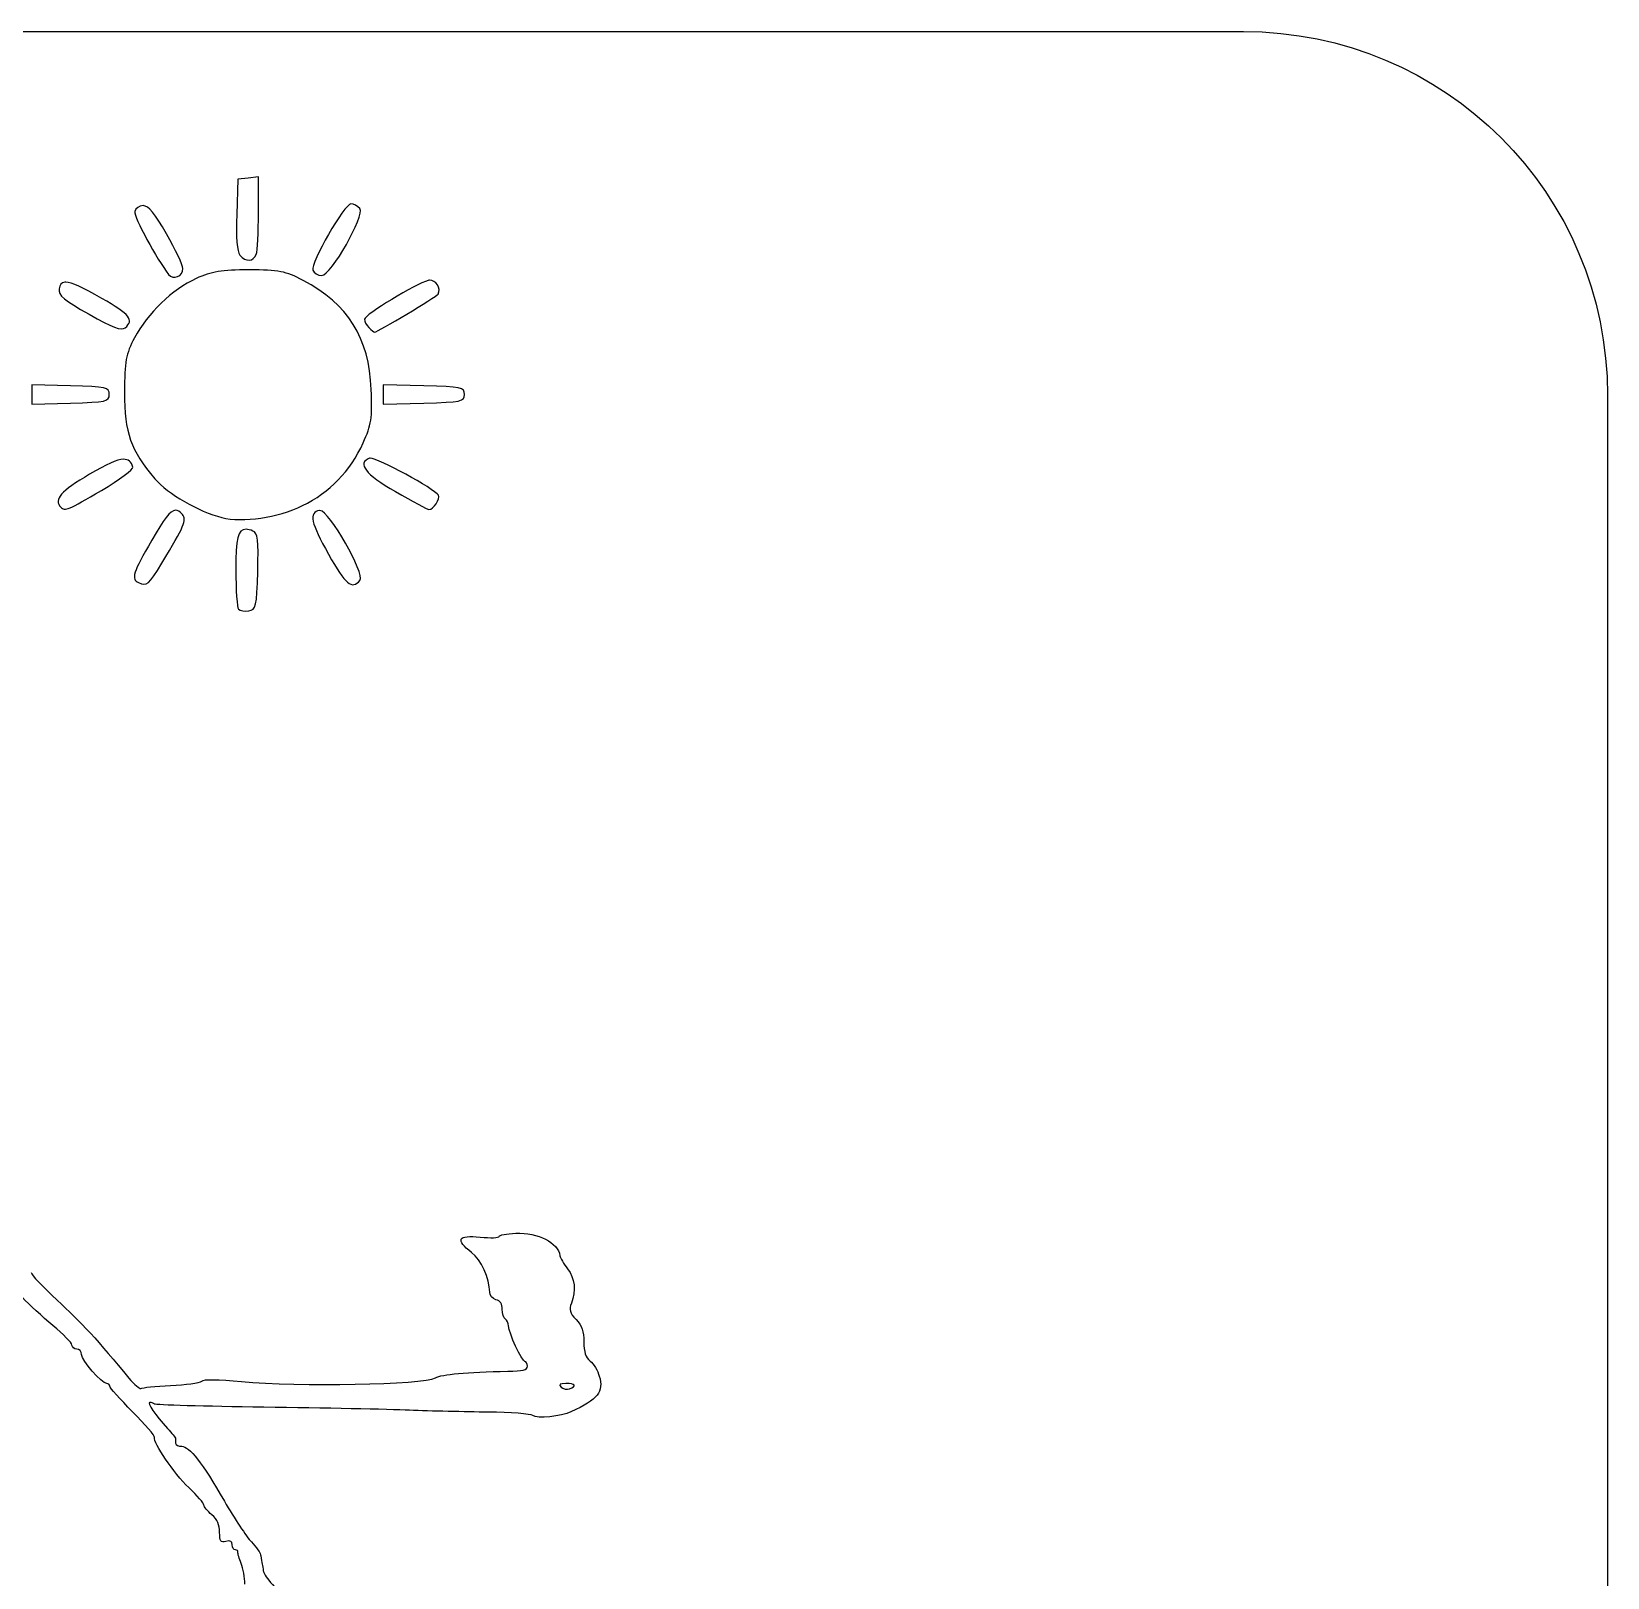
# Model space of a CAD drawing. Extents: x 134 to 417, y 456 to 598.
# Drawn here: x 345.2 to 417.5, y 526.8 to 597.8 of the extents above; entities that cross this region are included whole.
import ezdxf

# ---------------------------------------------------------------- set-up
doc = ezdxf.new("R2010")
doc.units = 0
doc.layers.add('Layer_1', color=7, linetype='CONTINUOUS')

msp = doc.modelspace()

# ---------------------------------------------------------------- linework, layer by layer
at = {"layer": 'Layer_1', "color": 7}
for points in [[(292.41995, 597.783155), (400.759965, 597.783155)], [(355.571178, 591.113789), (355.093625, 591.059648), (354.617546, 591.004089), (354.567657, 589.383975)], [(355.569562, 589.470489), (355.571178, 591.113789)], [(350.28017, 589.7912), (350.28017, 589.791002)], [(363.409398, 586.366495), (363.40954, 586.366268)], [(346.730939, 586.2812), (346.730825, 586.281229)], [(345.172252, 581.571663), (345.172252, 581.12634), (345.172252, 580.681018), (346.949093, 580.72949)], [(346.949093, 581.521972), (345.172252, 581.571663)], [(361.289906, 581.571663), (361.289906, 581.12634), (361.289906, 580.681018), (363.151729, 580.730907)], [(363.151729, 581.521915), (361.289906, 581.571663)], [(417.456085, 581.087021), (417.456085, 472.747011)], [(360.694998, 578.201355), (360.695197, 578.201241)], [(358.390205, 575.803528), (358.389524, 575.803556)]]:
    msp.add_lwpolyline(points, dxfattribs=at)
for points in [[(359.810419, 589.877459)], [(355.137591, 586.842347)], [(349.37195, 578.149934)], [(351.761102, 575.812145)], [(354.998381, 574.937884)], [(369.675978, 535.732866)]]:
    msp.add_lwpolyline(points, close=True, dxfattribs=at)
for points in [[(400.759965, 597.783155), (410.009613, 597.783155), (417.456085, 590.33668), (417.456085, 581.087021)], [(349.890491, 589.517175), (349.845987, 589.285868), (350.914762, 587.308192), (351.446173, 586.638763)], [(350.28017, 589.791002), (350.095068, 589.791002), (349.919518, 589.667695), (349.890491, 589.517175)], [(351.355351, 588.491884), (350.833833, 589.409884), (350.517912, 589.7912), (350.28017, 589.7912)], [(354.567657, 589.383975), (354.535342, 588.338133), (354.590334, 587.677235), (354.71846, 587.520706)], [(355.465531, 587.553021), (355.523357, 587.703824), (355.569562, 588.566492), (355.569562, 589.470489)], [(359.810419, 589.877459), (359.511591, 589.877459), (357.944457, 587.142989), (358.064334, 586.830583)], [(358.467165, 586.585953), (358.899109, 586.588192), (360.47177, 589.351235), (360.216198, 589.659191)], [(360.216198, 589.659191), (360.116135, 589.779663), (359.933301, 589.877459), (359.810419, 589.877459)], [(352.099502, 586.90692), (352.096668, 587.063392), (351.761471, 587.777043), (351.355351, 588.491884)], [(354.71846, 587.520706), (354.98605, 587.198435), (355.335392, 587.213912), (355.465531, 587.553021)], [(352.71034, 586.446857), (351.618945, 585.9464), (350.477546, 584.847663), (349.883178, 583.726646)], [(351.446173, 586.638763), (351.663307, 586.365219), (352.106702, 586.547203), (352.099502, 586.90692)], [(355.137591, 586.842347), (353.877987, 586.842914), (353.410129, 586.767796), (352.71034, 586.446857)], [(357.613172, 586.361874), (356.809635, 586.78384), (356.506129, 586.841723), (355.137591, 586.842347)], [(360.742054, 581.35212), (360.645959, 583.722196), (359.673931, 585.279692), (357.613172, 586.361874)], [(358.064334, 586.830583), (358.116208, 586.695654), (358.297342, 586.585103), (358.467165, 586.585953)], [(363.350863, 586.357764), (362.807291, 586.215465), (360.434438, 584.775323), (360.428513, 584.583843)], [(363.40954, 586.366268), (363.389698, 586.364794), (363.370422, 586.363433), (363.350863, 586.357764)], [(363.80931, 585.73074), (363.968617, 585.988126), (363.699893, 586.384948), (363.409398, 586.366495)], [(346.421849, 585.967717), (346.380746, 585.680851), (346.653156, 585.449374), (347.797361, 584.803188)], [(346.678101, 586.279726), (346.520211, 586.265553), (346.449061, 586.158403), (346.421849, 585.967717)], [(346.730825, 586.281229), (346.713817, 586.281767), (346.694542, 586.281257), (346.678101, 586.279726)], [(348.378888, 585.534129), (347.501594, 586.036089), (347.006296, 586.273065), (346.730939, 586.2812)], [(360.894246, 583.986129), (361.020671, 583.986129), (363.734957, 585.610523), (363.80931, 585.73074)], [(349.45115, 584.186482), (349.87748, 584.540303), (349.677921, 584.790885), (348.378888, 585.534129)], [(347.797361, 584.803188), (348.87172, 584.196347), (349.280107, 584.044523), (349.45115, 584.186482)], [(360.428513, 584.583843), (360.425679, 584.48378), (360.516104, 584.308599), (360.630624, 584.194192)], [(360.630624, 584.194192), (360.74486, 584.079956), (360.863348, 583.986129), (360.894246, 583.986129)], [(349.883178, 583.726646), (349.480006, 582.966196), (349.42371, 582.657786), (349.421754, 581.212967)], [(348.724488, 581.126454), (348.724488, 581.447307), (348.593244, 581.476249), (346.949093, 581.521972)], [(360.372926, 578.905821), (360.748602, 579.725714), (360.795402, 580.037185), (360.742054, 581.35212)], [(365.015027, 581.126426), (365.015027, 581.44847), (364.882932, 581.476192), (363.151729, 581.521915)], [(346.949093, 580.72949), (348.593386, 580.775128), (348.724488, 580.805459), (348.724488, 581.126454)], [(349.421754, 581.212967), (349.419515, 579.365827), (349.702384, 578.5628), (350.819206, 577.257871)], [(363.151729, 580.730907), (364.882762, 580.776545), (365.015027, 580.804608), (365.015027, 581.126426)], [(357.588255, 576.023014), (358.837228, 576.627559), (359.773739, 577.597037), (360.372926, 578.905821)], [(349.37195, 578.149934), (349.074482, 578.14143), (348.59897, 577.91806), (347.814822, 577.46001)], [(348.371461, 576.7232), (349.195691, 577.208322), (349.841594, 577.690183), (349.807011, 577.793988)], [(349.807011, 577.793988), (349.726791, 578.034649), (349.6032, 578.156851), (349.37195, 578.149934)], [(360.665717, 578.198407), (360.07492, 577.971635), (360.468425, 577.467465), (361.858082, 576.669115)], [(360.695197, 578.201241), (360.683858, 578.201411), (360.67252, 578.2011), (360.665717, 578.198407)], [(363.823909, 576.499207), (363.632003, 576.809629), (361.066167, 578.19594), (360.694998, 578.201355)], [(347.814822, 577.46001), (346.501191, 576.6927), (346.157575, 576.298882), (346.50085, 575.955607)], [(350.819206, 577.257871), (351.414822, 576.562022), (352.811112, 575.752022), (353.886605, 575.479556)], [(346.50085, 575.955607), (346.696724, 575.759733), (346.826665, 575.813874), (348.371461, 576.7232)], [(361.858082, 576.669115), (362.64155, 576.21903), (363.330539, 575.848485), (363.390321, 575.845877)], [(363.390321, 575.845877), (363.585912, 575.837374), (363.921194, 576.341799), (363.823909, 576.499207)], [(351.761102, 575.81206), (351.523559, 575.797887), (351.237628, 575.40166), (350.67274, 574.433629)], [(351.135609, 573.389203), (352.167931, 575.088574), (352.284463, 575.363166), (352.07606, 575.614287)], [(352.07606, 575.614287), (351.966643, 575.746098), (351.868847, 575.818948), (351.761102, 575.812145)], [(353.886605, 575.479556), (354.854863, 575.234359), (356.441924, 575.468218), (357.588255, 576.023014)], [(358.369682, 575.802054), (357.870501, 575.705959), (357.967106, 575.237194), (358.781301, 573.78937)], [(358.389524, 575.803556), (358.383855, 575.80384), (358.375351, 575.803301), (358.369682, 575.802054)], [(360.21685, 572.592583), (360.473386, 572.901588), (358.820759, 575.786378), (358.390205, 575.803528)], [(354.998409, 574.937827), (354.613323, 574.952), (354.531118, 574.498372), (354.531118, 573.076032)], [(355.316258, 574.858797), (355.192668, 574.906419), (355.087219, 574.934199), (354.998381, 574.937884)], [(355.533109, 573.001367), (355.573644, 574.450041), (355.535348, 574.774637), (355.316258, 574.858797)], [(350.67274, 574.433629), (349.812624, 572.959641), (349.710378, 572.633997), (350.067742, 572.489799)], [(350.067742, 572.489799), (350.466746, 572.328791), (350.517033, 572.370744), (351.135609, 573.389203)], [(358.781301, 573.78937), (359.564485, 572.396681), (359.853817, 572.155112), (360.21685, 572.592583)], [(354.531118, 573.076032), (354.531118, 572.148961), (354.58526, 571.334511), (354.652724, 571.266933)], [(355.130277, 571.195216), (355.45595, 571.241704), (355.487839, 571.385137), (355.533109, 573.001367)], [(354.652724, 571.266933), (354.720189, 571.199185), (354.935622, 571.167437), (355.130277, 571.195216)], [(365.347049, 541.746476), (364.585465, 542.330782), (364.714753, 542.561834), (365.743191, 542.454344)], [(365.743191, 542.454344), (366.218561, 542.404738), (366.607502, 542.417777), (366.607502, 542.483541)], [(366.607502, 542.483541), (366.607502, 542.549305), (366.9516, 542.614501), (367.372148, 542.628108)], [(367.372148, 542.628108), (368.397808, 542.661557), (369.30892, 542.199453), (369.396737, 541.601087)], [(366.175332, 539.929752), (366.175332, 540.569418), (365.795603, 541.402322), (365.347049, 541.746476)], [(369.396737, 541.601087), (369.413745, 541.493087), (369.569367, 541.221755), (369.745172, 540.9983)], [(345.140079, 540.820964), (345.141723, 540.727988), (345.678265, 540.161229), (346.331906, 539.561701)], [(369.745172, 540.9983), (370.087342, 540.563295), (370.150356, 540.010369), (369.925172, 539.418297)], [(346.136995, 538.39749), (345.659386, 538.793631), (345.029868, 539.367874), (344.738069, 539.673562)], [(346.331906, 539.561701), (347.395124, 538.586498), (348.242145, 537.666769), (349.626189, 535.984804)], [(366.463446, 539.580835), (366.303005, 539.622788), (366.175332, 539.777276), (366.175332, 539.929752)], [(366.751559, 539.140388), (366.751559, 539.384451), (366.656031, 539.53052), (366.463446, 539.580835)], [(369.925172, 539.418297), (369.809518, 539.114139), (369.846652, 538.985645), (370.141172, 538.667626)], [(366.895559, 538.686249), (366.816189, 538.735289), (366.751559, 538.939667), (366.751559, 539.140388)], [(367.039559, 538.374042), (367.039559, 538.496782), (366.974646, 538.63738), (366.895559, 538.686249)], [(370.141172, 538.667626), (370.408479, 538.379314), (370.496778, 538.124763), (370.496778, 537.643809)], [(347.010945, 537.49715), (347.00811, 537.596079), (346.614605, 538.001348), (346.136995, 538.39749)], [(367.794992, 536.741512), (367.656945, 536.741512), (367.039559, 538.075922), (367.039559, 538.374042)], [(347.232614, 537.31715), (347.113843, 537.31715), (347.014063, 537.39822), (347.010945, 537.49715)], [(347.450031, 537.06515), (347.450031, 537.203764), (347.351669, 537.31715), (347.232614, 537.31715)], [(370.496778, 537.643809), (370.496778, 537.177424), (370.575581, 536.938747), (370.786876, 536.764501)], [(348.610252, 535.732668), (348.379795, 535.732668), (347.451335, 536.79909), (347.450031, 537.06515)], [(367.003502, 536.295339), (367.701477, 536.306678), (367.903843, 536.357985), (367.903843, 536.525512)], [(367.903843, 536.525512), (367.903843, 536.644284), (367.854803, 536.741512), (367.794992, 536.741512)], [(370.786876, 536.764501), (370.946466, 536.632974), (371.13429, 536.3219), (371.204362, 536.073301)], [(349.626189, 535.984804), (349.870535, 535.687931), (350.118397, 535.474794), (350.177187, 535.511134)], [(351.534954, 535.640111), (352.222951, 535.674694), (352.865169, 535.76682), (352.962113, 535.844489)], [(352.962113, 535.844489), (353.077767, 535.937182), (353.708561, 535.930946), (354.795024, 535.827481)], [(354.795024, 535.827481), (357.362391, 535.580016), (363.151134, 535.684898), (363.684472, 535.988205)], [(363.684472, 535.988205), (363.990898, 536.162536), (365.10395, 536.265434), (367.003502, 536.295339)], [(371.204362, 536.073301), (371.409874, 535.344401), (371.157307, 535.024341), (369.905726, 534.426769)], [(348.745181, 535.611628), (348.745181, 535.678243), (348.68452, 535.732668), (348.610252, 535.732668)], [(349.789578, 534.437093), (349.215165, 535.016466), (348.745181, 535.545014), (348.745181, 535.611628)], [(350.177187, 535.511134), (350.235865, 535.547418), (350.846986, 535.605528), (351.534954, 535.640111)], [(369.675921, 535.732866), (369.386249, 535.732866), (369.32862, 535.691197), (369.450283, 535.569591)], [(369.450283, 535.569591), (369.540142, 535.479732), (369.715039, 535.445433), (369.839254, 535.493055)], [(369.839254, 535.493055), (370.182898, 535.624866), (370.109395, 535.732866), (369.675978, 535.732866)], [(350.7984, 533.263153), (350.818243, 533.329483), (350.363991, 533.85772), (349.789578, 534.437093)], [(350.583534, 534.868407), (350.434998, 534.868407), (350.843471, 534.265563), (351.391011, 533.676552)], [(350.791313, 534.790454), (350.74851, 534.833257), (350.654967, 534.868407), (350.583534, 534.868407)], [(355.821165, 534.645604), (353.097553, 534.682454), (350.834117, 534.747934), (350.791313, 534.790454)], [(362.501858, 534.507557), (361.55109, 534.546675), (358.544806, 534.608753), (355.821165, 534.645604)], [(366.103162, 534.420816), (365.073194, 534.42932), (363.452598, 534.468722), (362.501858, 534.507557)], [(368.154624, 534.260092), (368.056261, 534.339746), (367.133159, 534.412029), (366.103162, 534.420816)], [(369.905726, 534.426769), (369.472932, 534.220123), (368.337373, 534.112095), (368.154624, 534.260092)], [(351.391011, 533.676552), (351.595389, 533.456867), (351.76405, 533.246083), (351.766091, 533.208382)], [(352.370551, 530.958359), (351.690293, 531.611915), (350.727647, 533.023143), (350.7984, 533.263153)], [(351.766091, 533.208382), (351.768274, 533.170681), (351.768926, 533.07487), (351.768926, 532.995783)], [(351.768926, 532.995783), (351.768926, 532.916697), (351.893083, 532.851783), (352.04502, 532.851783)], [(352.04502, 532.851783), (352.403773, 532.851783), (352.979178, 532.111601), (354.004781, 530.330848)], [(353.066797, 530.156041), (353.066797, 530.229458), (352.753483, 530.590479), (352.370551, 530.958359)], [(353.42691, 529.709443), (353.228769, 529.881506), (353.066797, 530.082624), (353.066797, 530.156041)], [(354.004781, 530.330848), (354.461074, 529.538564), (355.019811, 528.699736), (355.246413, 528.466813)], [(353.787052, 528.904658), (353.787052, 529.24955), (353.679619, 529.489786), (353.42691, 529.709443)], [(354.075165, 528.488362), (353.828551, 528.424016), (353.787052, 528.482693), (353.787052, 528.904658)], [(354.36325, 528.330756), (354.36325, 528.492614), (354.275376, 528.540803), (354.075165, 528.488362)], [(354.50725, 528.098031), (354.42788, 528.098031), (354.36325, 528.202913), (354.36325, 528.330756)], [(354.628006, 527.990031), (354.64218, 528.049559), (354.586337, 528.098031), (354.50725, 528.098031)], [(354.772006, 527.47645), (354.67988, 527.699537), (354.61525, 527.930617), (354.628006, 527.990031)], [(355.246413, 528.466813), (355.472901, 528.233805), (355.668321, 527.942205), (355.680369, 527.818586)], [(355.680369, 527.818586), (355.691707, 527.694996), (355.717502, 527.529027), (355.735928, 527.449771)], [(354.93925, 526.521742), (354.93925, 526.823802), (354.863849, 527.25342), (354.772006, 527.47645)], [(355.735928, 527.449771), (355.752935, 527.370684), (355.776746, 527.231503), (355.786101, 527.140483)], [(355.786101, 527.140483), (355.803109, 526.973238), (356.267565, 526.388961), (356.991165, 525.625194)]]:
    msp.add_open_spline(points, degree=3, dxfattribs=at)

doc.saveas('drawing.dxf')
